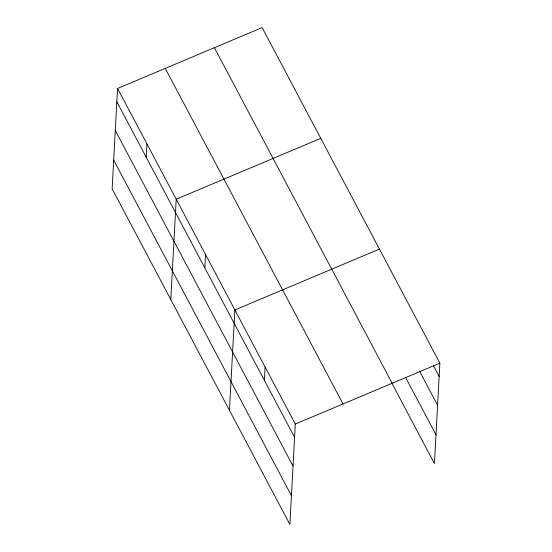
<?xml version="1.0" encoding="UTF-8"?>
<svg xmlns="http://www.w3.org/2000/svg" width="552" height="552" viewBox="0 0 552 552"><rect width="100%" height="100%" fill="white"/><g stroke="black" fill="none" stroke-linecap="round" stroke-linejoin="round"><path stroke-width="0.83" d="M117.569 88.479L112.132 188.825L289.876 524.4L295.313 424.053L117.569 88.479L262.124 27.6L439.868 363.175L434.431 463.521L391.727 382.895M146.176 157.154L146.894 143.851M170.789 299.563L176.219 199.217L320.781 138.338M204.827 267.899L205.551 254.589M229.446 410.302L234.876 309.955L379.438 249.076M264.373 380.314L265.091 367.004M295.313 424.053L439.868 363.175M433.506 365.831L439.151 376.485M419.465 370.978L437.591 405.202M405.775 377.747L435.99 434.797M214.417 47.693L392.161 383.267M165.269 68.386L343.013 403.961M116.845 101.789L294.589 437.363M115.292 130.507L293.036 466.081M113.684 160.101L291.428 495.675"/></g></svg>
